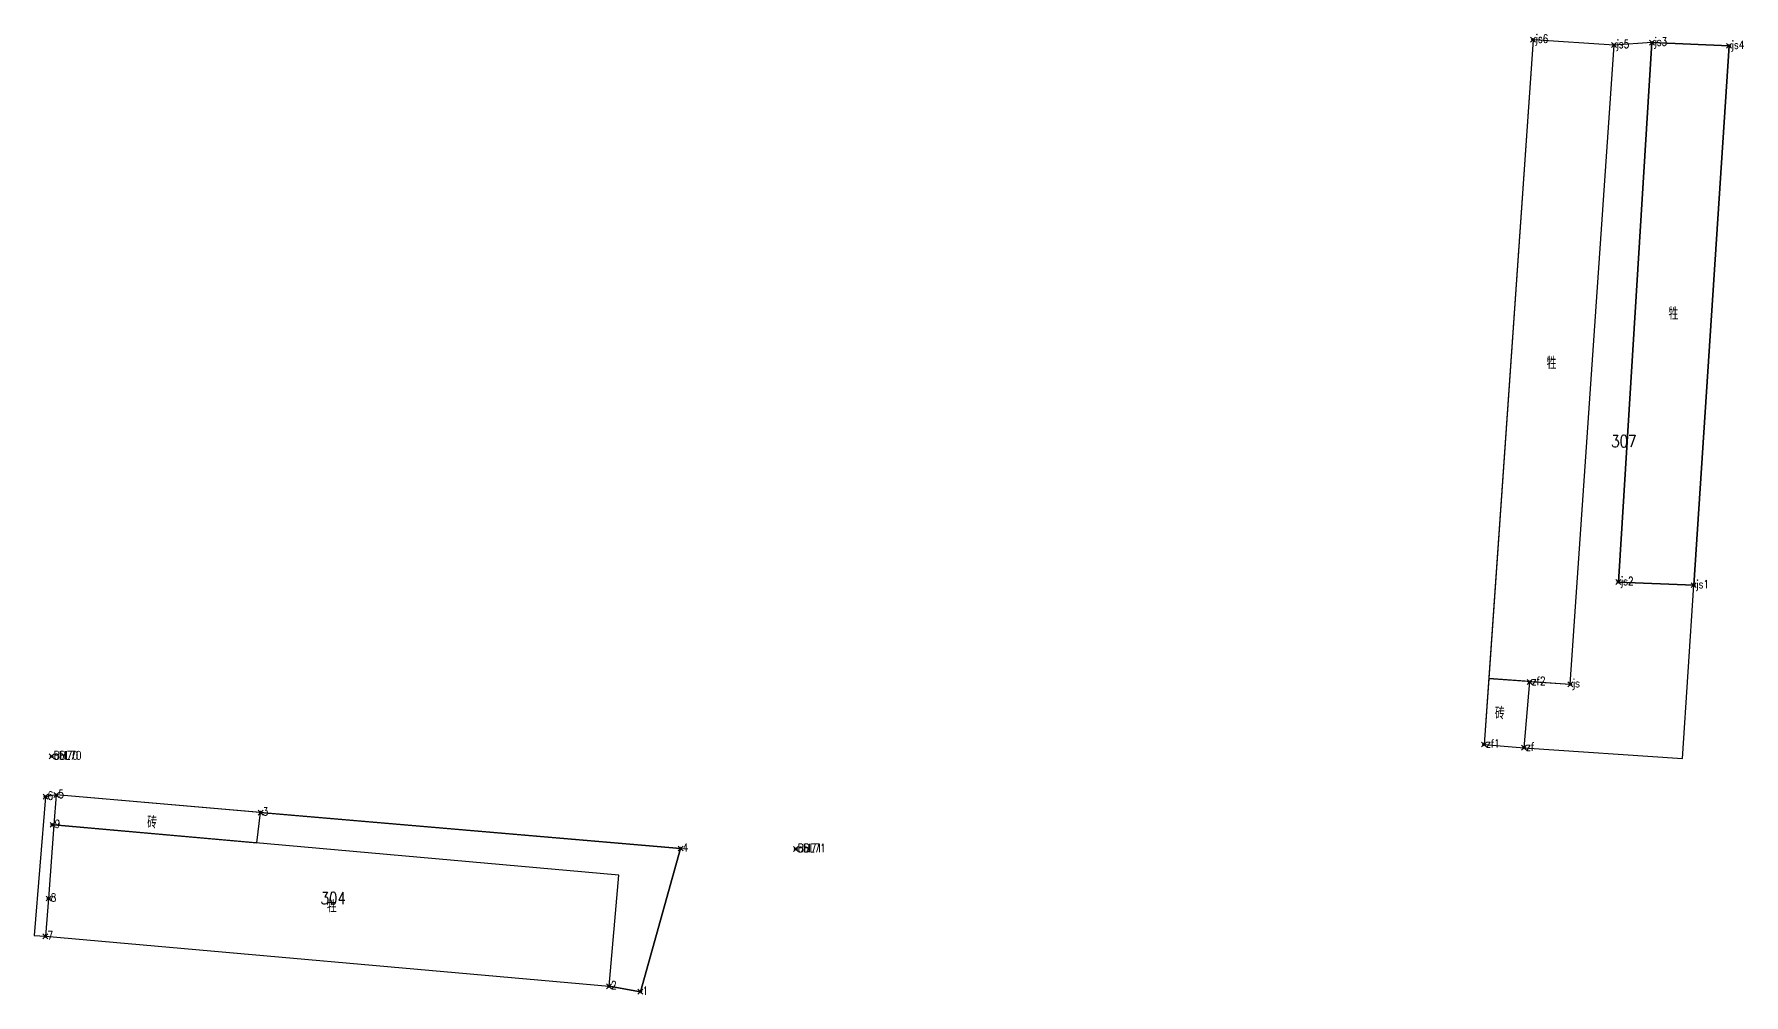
# Model space of a CAD drawing. Extents: x 499223 to 500082, y 4357473 to 4358121.
# Drawn here: x 499873.2 to 500082.4, y 4358003.2 to 4358120.7 of the extents above; entities that cross this region are included whole.
import ezdxf
from ezdxf.enums import TextEntityAlignment as Align

# ---------------------------------------------------------------- set-up
doc = ezdxf.new("R2010")
doc.units = 0
doc.header["$LTSCALE"] = 0.5
doc.header["$PDMODE"] = 35
doc.header["$PDSIZE"] = 0.3
for name, color, linetype in [('CLD', 1, 'CONTINUOUS'), ('DLDW', 11, 'CONTINUOUS'), ('JMD', 6, 'CONTINUOUS'), ('QSJX', 7, 'CONTINUOUS'), ('YBH', 3, 'CONTINUOUS')]:
    doc.layers.add(name, color=color, linetype=linetype)
doc.styles.add('HZ', font='rs.shx', dxfattribs={"width": 0.8, "bigfont": 'hztxt.shx'})
doc.linetypes.add('445', pattern='A,8,-0.5,[147,AAA.SHX,S=1,R=0,X=0,Y=0],-1.5', length=10)
doc.linetypes.add('447', pattern='A,8,-1,[148,AAA.SHX,S=1,R=0,X=0,Y=0],-1', length=10)

msp = doc.modelspace()

# ---------------------------------------------------------------- linework, layer by layer
at = {"layer": 'CLD', "linetype": 'Continuous'}
for p in [(500056.61, 4358120.04, 4.22), (500066.51, 4358119.39, 4.34), (500071.15, 4358119.68, 3.7), (500080.59, 4358119.29, 3.77), (500067.04, 4358053.7, 3.55), (500076.26, 4358053.32, 3.56), (500056.2, 4358041.47, 5.25), (500061.16, 4358041.2, 4.15), (499875.39, 4358032.38, 3.47), (499875.39, 4358032.38), (499875.39, 4358032.37, 3.49), (500050.61, 4358033.82, 5.02), (500055.51, 4358033.43, 5.79), (499874.63, 4358027.44, -0.38), (499875.95, 4358027.66, -0.08), (499875.49, 4358024, -0.26), (499900.95, 4358025.5, 0.38), (499952.33, 4358021.1, -1.22), (499966.42, 4358021.04, 4.36), (499966.42, 4358021.04, 4.36), (499966.42, 4358021.04), (499875.01, 4358014.99, -0.98), (499874.62, 4358010.37, -0.96), (499943.57, 4358004.25, -0.25), (499947.41, 4358003.58, -1.3)]:
    msp.add_point(p, dxfattribs=at)
at = {"layer": 'DLDW', "linetype": 'Continuous', "elevation": 5.02, "flags": 128}
msp.add_lwpolyline([(500051.18, 4358041.9), (500061.16, 4358041.2), (500066.51, 4358119.39), (500056.61, 4358120.04)], close=True, dxfattribs=at)
at = {"layer": 'DLDW', "linetype": 'Continuous', "flags": 128}
for points in [[(500071.15, 4358119.68), (500080.59, 4358119.29), (500076.26, 4358053.32), (500067.04, 4358053.7)], [(499875.67, 4358023.99), (499875.01, 4358014.99), (499874.62, 4358010.37), (499943.57, 4358004.25), (499944.77, 4358017.86)]]:
    msp.add_lwpolyline(points, close=True, dxfattribs=at)
at = {"layer": 'JMD', "linetype": 'Continuous', "flags": 128}
for points, elevation in [([(500050.61, 4358033.82), (500055.51, 4358033.43), (500056.2, 4358041.55), (500061.16, 4358041.2), (500066.51, 4358119.39), (500056.61, 4358120.04)], 5.02), ([(500067.04, 4358053.7), (500076.26, 4358053.32), (500080.59, 4358119.29), (500071.15, 4358119.68)], 3.55), ([(500050.61, 4358033.82), (500055.51, 4358033.43), (500056.2, 4358041.55), (500051.18, 4358041.9)], 5.02)]:
    msp.add_lwpolyline(points, close=True, dxfattribs=dict(at, elevation=elevation))
at = {"layer": 'JMD', "linetype": '445', "flags": 128}
msp.add_lwpolyline([(500055.51, 4358033.43), (500074.87, 4358032.13), (500076.26, 4358053.32)], dxfattribs=at)
at = {"layer": 'JMD', "linetype": '447', "flags": 128}
for points in [[(499874.63, 4358027.44), (499873.25, 4358010.48), (499874.62, 4358010.37)], [(499900.95, 4358025.5), (499952.33, 4358021.1), (499947.41, 4358003.58), (499943.57, 4358004.25)]]:
    msp.add_lwpolyline(points, dxfattribs=at)
at = {"layer": 'JMD', "linetype": 'Continuous', "flags": 128}
msp.add_lwpolyline([(499900.95, 4358025.5), (499875.95, 4358027.66), (499875.67, 4358023.99), (499900.48, 4358021.79)], close=True, dxfattribs=at)
at = {"layer": 'JMD', "linetype": 'Continuous', "elevation": -0.38, "flags": 128}
msp.add_lwpolyline([(499874.62, 4358010.37), (499943.57, 4358004.25)], dxfattribs=at)
at = {"layer": 'QSJX', "linetype": 'Continuous', "flags": 128}
msp.add_lwpolyline([(500080.59, 4358119.29), (500071.15, 4358119.68), (500066.51, 4358119.39), (500056.61, 4358120.04), (500050.61, 4358033.82), (500055.51, 4358033.43), (500074.87, 4358032.13), (500076.26, 4358053.32)], close=True, dxfattribs=at)
at = {"layer": 'QSJX', "linetype": 'Continuous', "elevation": -0.38, "flags": 128}
msp.add_lwpolyline([(499947.41, 4358003.58), (499952.33, 4358021.1), (499901.34, 4358025.47), (499875.95, 4358027.66), (499874.63, 4358027.44), (499873.25, 4358010.48), (499874.62, 4358010.37), (499943.57, 4358004.25)], close=True, dxfattribs=at)

# ---------------------------------------------------------------- texts
at = {"layer": 'CLD', "linetype": 'Continuous', "style": 'HZ', "width": 0.8}
for s, p in [('js6', (500056.86, 4358119.67, 4.22)), ('js5', (500066.76, 4358119.02, 4.34)), ('js3', (500071.4, 4358119.31, 3.7)), ('js4', (500080.84, 4358118.92, 3.77)), ('js2', (500067.29, 4358053.32, 3.55)), ('js1', (500076.51, 4358052.94, 3.56)), ('zf2', (500056.45, 4358041.1, 5.25)), ('js', (500061.41, 4358040.83, 4.15)), ('bbl70', (499875.64, 4358032, 3.47)), ('bbl70', (499875.64, 4358032, 3.49)), ('BBL70', (499875.64, 4358032)), ('zf1', (500050.86, 4358033.45, 5.02)), ('zf', (500055.76, 4358033.06, 5.79)), ('6', (499874.88, 4358027.07, -0.38)), ('5', (499876.2, 4358027.28, -0.08)), ('9', (499875.74, 4358023.63, -0.26)), ('3', (499901.2, 4358025.13, 0.38)), ('4', (499952.58, 4358020.72, -1.22)), ('bbl71', (499966.67, 4358020.66, 4.36)), ('bbl71', (499966.67, 4358020.66, 4.36)), ('BBL71', (499966.67, 4358020.66)), ('8', (499875.26, 4358014.61, -0.98)), ('7', (499874.87, 4358009.99, -0.96)), ('2', (499943.82, 4358003.88, -0.25)), ('1', (499947.66, 4358003.21, -1.3))]:
    msp.add_text(s, height=1, dxfattribs=at).set_placement(p)
at = {"layer": 'DLDW', "linetype": 'Continuous', "style": 'HZ', "width": 0.8}
for p in [(500073.77, 4358086.63), (500058.86, 4358080.58), (499909.66, 4358014.12)]:
    msp.add_text('牲', height=1.5, dxfattribs=at).set_placement(p, align=Align.MIDDLE)
at = {"layer": 'JMD', "linetype": 'Continuous', "style": 'HZ', "width": 0.8}
msp.add_text('砖', height=1.5, dxfattribs=at).set_placement((500053.15, 4358037.65), align=Align.MIDDLE_RIGHT)
msp.add_text('砖', height=1.5, dxfattribs=at).set_placement((499887.67, 4358024.38), align=Align.MIDDLE)
at = {"layer": 'YBH', "linetype": 'Continuous', "style": 'HZ', "width": 0.8}
for s, p in [('307', (500067.71, 4358070.93)), ('304', (499909.83, 4358015.03))]:
    msp.add_text(s, height=1.5, dxfattribs=at).set_placement(p, align=Align.MIDDLE)

doc.saveas('drawing.dxf')
